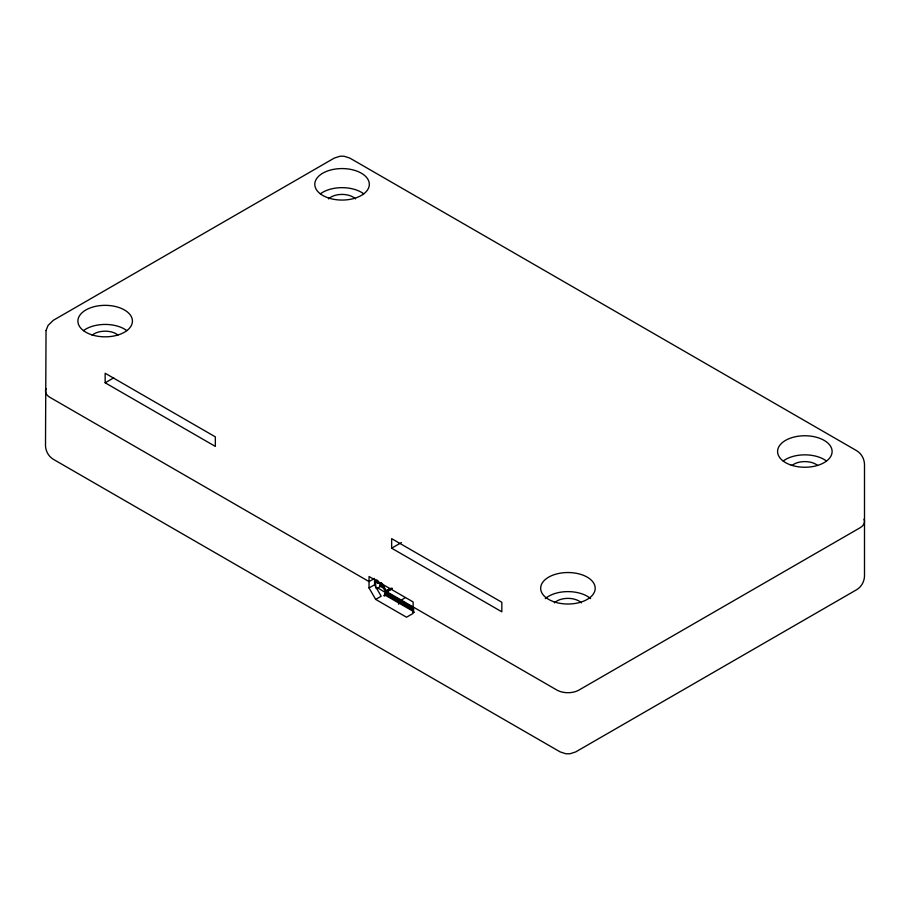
<?xml version="1.0" encoding="UTF-8"?>
<svg xmlns="http://www.w3.org/2000/svg" width="910" height="910" viewBox="0 0 910 910"><rect width="100%" height="100%" fill="white"/><g stroke="black" fill="none" stroke-linecap="round" stroke-linejoin="round"><path stroke-width="1.36" d="M384.168 595.936L385.749 592.694L391.254 589.179M381.552 582.844L378.423 583.128L376.421 581.547L376.786 582.434L376.603 580.842L377.297 581.433L376.603 580.205L377.309 582.844L377.582 581.626M377.309 582.844L377.9 581.774L377.616 582.98L378.423 583.128L378.423 581.012M378.241 581.854L377.934 583.06L377.9 581.774M376.421 580.91L376.956 580.023M384.816 594.003L413.47 610.553L412.81 612.02M105.162 382.791L215.34 446.412L215.34 436.868L105.162 373.248L105.162 382.791L113.727 377.843M391.641 548.195L501.831 611.816L501.831 602.272L391.641 538.652L391.641 548.195L401.435 542.542M374.567 578.419L369.05 581.592L50.061 397.431A15.584 8.998 0 0 1 46.035 388.741M369.05 587.962L369.05 576.508L413.129 601.954L413.129 613.408L406.52 617.219L375.671 599.406L369.05 587.962L374.567 584.777L374.567 579.681M376.763 588.588L380.073 586.688L380.073 582.548M382.371 583.663L386.181 590.783L390.424 588.338M386.181 590.783L390.595 588.588M386.352 591.045L391.846 588.201M392.051 588.395L386.534 591.272M375.671 599.406L381.176 596.232L374.567 584.777M405.166 597.688L400.013 600.93L398.5 604.206M392.21 588.497L387.057 591.671M384.202 595.572L385.499 595.538L384.304 595.197M414.141 612.077L412.947 611.736L413.993 612.373M380.061 585.107L383.906 586.984M379.675 585.915L384.577 588.747M386.864 591.773L556.92 690.064A15.584 8.998 0 0 0 578.965 690.064L859.939 527.846A15.584 8.998 0 0 0 863.965 519.155M386.295 592.171L413.743 608.016M377.252 587.598L386.42 593.149M385.749 592.694L413.197 608.54M385.248 593.32L413.891 609.859M384.475 594.742L413.129 611.281M385.908 592.672L380.721 582.707M375.671 580.318L375.671 587.962M92.388 335.016A15.584 8.998 0 0 1 117.925 335.016M328.567 198.903A15.584 8.998 0 0 1 355.548 198.903M792.075 465.431A15.584 8.998 0 0 1 817.612 465.431M554.452 602.864A15.584 8.998 0 0 1 581.433 602.864M83.527 330.592A27.266 15.743 0 0 1 126.797 330.592M320.422 193.819A27.266 15.743 0 0 1 363.693 193.819M783.203 461.006A27.266 15.743 0 0 1 826.473 461.006M545.261 598.621A27.266 15.743 0 0 1 590.624 598.621M46.035 330.523L45.5 445.775C45.727 451.258 48.571 456.411 53.292 459.277L560.15 751.899L565.929 753.776L569.956 753.776L575.734 751.899L856.708 589.68C861.429 586.825 864.272 581.672 864.5 576.189L864.5 464.225C864.272 458.742 861.429 453.589 856.708 450.723L349.849 158.101L344.071 156.224L340.044 156.224L334.266 158.101L53.292 320.32L48.048 325.439L46.035 330.523M328.419 197.948A27.266 15.743 0 0 0 369.323 184.309A27.266 15.743 0 0 0 328.419 170.682A27.266 15.743 0 0 0 328.419 197.948M791.211 465.135A27.266 15.743 0 0 0 832.115 451.497A27.266 15.743 0 0 0 791.211 437.869A27.266 15.743 0 0 0 791.211 465.135M554.304 601.908A27.266 15.743 0 0 0 595.208 588.269A27.266 15.743 0 0 0 554.304 574.642A27.266 15.743 0 0 0 554.304 601.908M91.523 334.721A27.266 15.743 0 0 0 132.428 321.093A27.266 15.743 0 0 0 91.523 307.455A27.266 15.743 0 0 0 91.523 334.721"/></g></svg>
